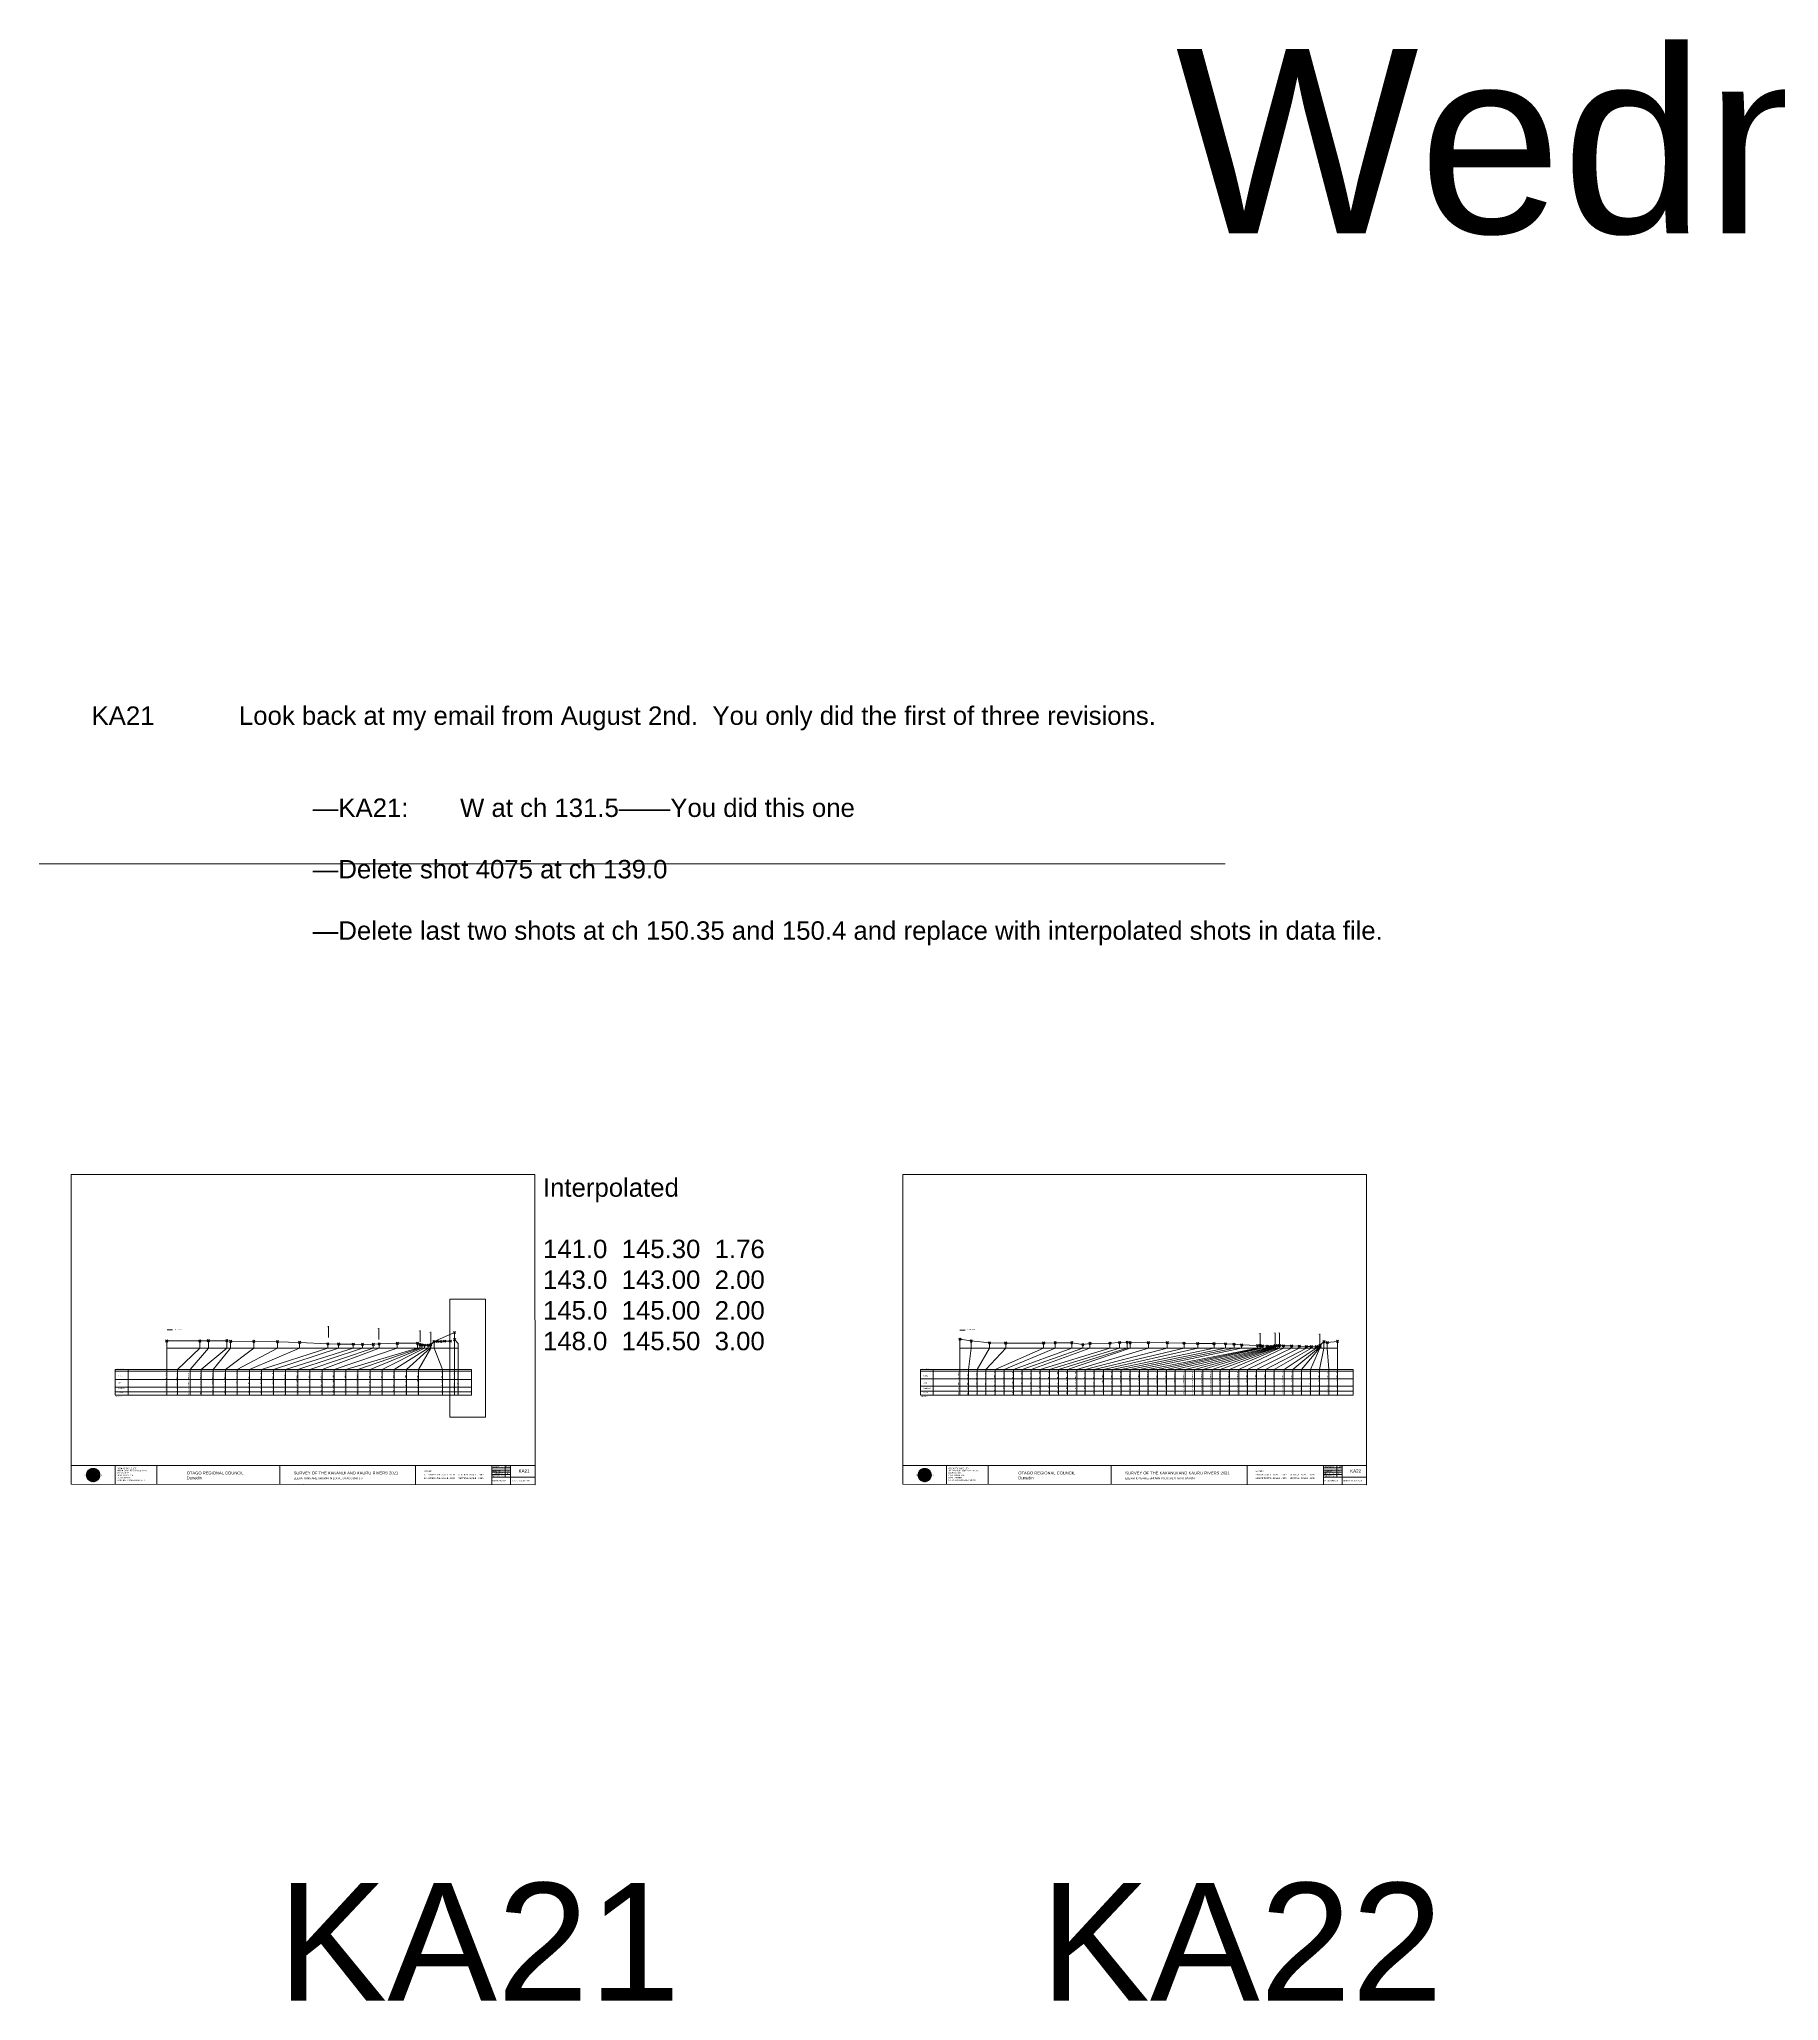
# Model space of a CAD drawing. Header units: millimetres. Extents: x -4102225 to 9709717, y -15023097 to 2258209.
# Drawn here: x -2900030 to -1955919, y -212675 to 852398 of the extents above; entities that cross this region are included whole.
import ezdxf

# ---------------------------------------------------------------- set-up
doc = ezdxf.new("R2010")
doc.units = ezdxf.units.MM
doc.header["$PDMODE"] = 35
doc.header["$PDSIZE"] = 600
doc.layers.get('0').update_dxf_attribs({"lineweight": 0})
doc.layers.add('geo', color=7, linetype='Continuous', lineweight=0)
doc.styles.get("Standard").update_dxf_attribs({"font": 'arial.ttf'})

# ---------------------------------------------------------------- blocks, each defined once
blk = doc.blocks.new('Geomatics_Circle_SPT')
at = {"layer": 'geo', "color": 2, "linetype": 'Continuous', "lineweight": 0}
for p, q in [((0, 25.2), (-25.2, 0)), ((-24.7, 4.9), (-4.9, 24.7)), ((-24.7, -4.9), (4.9, 24.7)), ((4.9, -24.7), (-24.7, 4.9)), ((-24.7, 0), (0, -24.7)), ((-9.7, 23.3), (-23.3, 9.6)), ((9.7, 23.3), (-23.3, -9.7)), ((-23.3, 9.7), (9.7, -23.3)), ((-21, 14), (-14, 21)), ((-21, -14), (14, 21)), ((14, -21), (-21, 14)), ((0, 0), (-17.8, 17.8)), ((0, 0), (-17.8, -17.8)), ((-14, 21), (21, -14)), ((21, 14), (-14, -21)), ((23.3, -9.7), (-9.7, 23.3)), ((-9.7, -23.3), (23.3, 9.7)), ((-4.9, 24.7), (24.7, -4.9)), ((24.7, 4.9), (-4.9, -24.7)), ((25.2, 0), (0, 25.2)), ((0, 0), (17.8, 17.8)), ((0, 0), (17.8, -17.8)), ((0, -24.8), (25.2, 0)), ((4.9, 24.7), (24.7, 4.9)), ((23.3, 9.7), (9.7, 23.3)), ((14, 21), (21, 14)), ((17.8, 18.1), (17.8, 18.1)), ((-4.9, -24.7), (-24.7, -4.9)), ((-23.3, -9.7), (-9.7, -23.3)), ((-14, -21), (-21, -14)), ((-17.8, -17.8), (-17.8, -17.8)), ((24.7, -4.9), (4.9, -24.7)), ((4.9, -24.7), (4.9, -24.7)), ((9.7, -23.3), (23.3, -9.7)), ((21, -14), (14, -21)), ((18.1, -17.8), (18.1, -17.8))]:
    blk.add_line(p, q, dxfattribs=at)
at = {"layer": 'geo', "color": 1, "linetype": 'Continuous', "lineweight": 0}
for p, q in [((-25.2, 0), (9.7, 23.3)), ((-25.2, 0), (-9.6, 23.3)), ((-25.2, 0), (23.3, 9.7)), ((-25.2, 0), (-23.3, 9.7)), ((-23.3, -9.7), (-25.2, 0)), ((-9.6, -23.3), (-25.2, 0)), ((9.7, -23.3), (-25.2, 0)), ((-4.9, 24.8), (-24.7, -4.9)), ((4.9, 24.7), (-24.7, 4.9)), ((14, 21), (-24.7, -4.9)), ((-14, 21), (-24.7, 4.9)), ((21, 14), (-24.7, 4.9)), ((-21, 14), (-24.7, -4.9)), ((0, 0), (-24.7, 4.9)), ((-24.7, 4.9), (-21, -14)), ((-24.7, 4.9), (-4.9, -24.7)), ((-24.7, 4.9), (14, -21)), ((-24.7, 4.9), (-24.7, 4.9)), ((0, 0), (-24.7, -4.9)), ((-23.3, 9.7), (0, 25.2)), ((-23.3, -9.6), (0, 25.2)), ((-23.3, -9.6), (17.8, 17.8)), ((-23.3, 9.7), (-17.8, 17.9)), ((-23.3, -9.6), (-17.8, 17.9)), ((-23.3, 9.7), (17.8, 17.8)), ((-17.8, -17.8), (-23.3, 9.7)), ((0, -25.2), (-23.3, 9.7)), ((-23.3, 9.7), (17.8, -17.8)), ((-23.3, 9.7), (25.2, 0)), ((-23.3, 9.4), (-23.3, 9.4)), ((-23.3, -9.7), (25.2, 0)), ((4.9, 24.8), (-21, -14)), ((-4.9, 24.7), (-21, 14)), ((14, 21), (-21, 14)), ((-14, 21), (-21, -14)), ((0, 0), (-21, 14)), ((-21, 14), (-14, -21)), ((-21, 14), (4.9, -24.7)), ((-21, 14), (-21, 14)), ((24.7, 4.9), (-21, 14)), ((0, 0), (-21, -14)), ((-17.9, 17.6), (-17.9, 17.6)), ((-17.8, 17.8), (9.7, 23.3)), ((-17.8, 17.8), (-9.6, 23.3)), ((-17.8, -17.8), (9.7, 23.3)), ((-17.8, -17.8), (-9.7, 23.3)), ((-9.7, -23.3), (-17.8, 17.8)), ((-17.8, 17.8), (9.7, -23.3)), ((-17.8, 17.8), (23.3, -9.6)), ((-17.8, 17.8), (23.3, 9.7)), ((-17.8, -17.8), (23.3, 9.7)), ((4.9, 24.7), (-14, 21)), ((-4.9, 24.7), (-14, -20.9)), ((0, 0), (-14, 21)), ((-14, 21), (-4.9, -24.7)), ((-14, 21), (-14, 21)), ((24.7, -4.9), (-14, 21)), ((21, 14), (-14, 21)), ((-14, -21), (24.7, 4.9)), ((0, 0), (-14, -21)), ((-9.8, 23.1), (-9.8, 23.1)), ((-9.7, 23.3), (0, 25.2)), ((-9.7, 23.3), (0, -25.2)), ((-9.7, -23.3), (0, 25.2)), ((-9.6, 23.3), (17.8, -17.8)), ((-9.6, 23.3), (25.2, 0)), ((-9.6, 23.3), (17.8, 17.8)), ((-9.6, -23.3), (17.8, 17.9)), ((25.2, 0), (-9.6, -23.3)), ((0, 0), (-4.9, 24.7)), ((-4.9, 24.7), (-4.9, 24.7)), ((21, -14), (-4.9, 24.7)), ((24.8, 4.9), (-4.9, 24.7)), ((14, 21), (-4.9, 24.7)), ((-4.9, -24.7), (21, 14)), ((0, 0), (-4.9, -24.7)), ((-0.2, 25.1), (-0.2, 25.1)), ((0, 25.2), (9.7, -23.3)), ((0, 25.2), (23.3, -9.7)), ((0, 25.2), (23.3, 9.7)), ((0, 25.2), (9.7, 23.3)), ((0, 0), (4.9, 24.7)), ((0, -25.2), (9.7, 23.3)), ((0, 0), (14, 21)), ((0, 0), (21, 14)), ((23.3, 9.7), (0, -25.2)), ((0, 0), (24.8, 4.9)), ((0, 0), (4.9, -24.7)), ((0, 0), (14, -21)), ((0, 0), (21, -14)), ((0, 0), (24.8, -4.9)), ((21, 14), (4.9, 24.8)), ((14, -21), (4.9, 24.7)), ((24.7, -4.9), (4.9, 24.7)), ((4.9, 24.7), (4.9, 24.7)), ((4.9, -24.7), (14, 21)), ((4.9, -24.7), (24.7, 4.9)), ((9.4, 23.3), (9.4, 23.3)), ((9.7, 23.3), (17.8, -17.8)), ((9.7, 23.3), (25.2, 0)), ((9.7, 23.3), (17.8, 17.9)), ((17.8, 17.8), (9.7, -23.3)), ((25.2, 0), (9.7, -23.3)), ((21, -14), (14, 21)), ((24.7, 4.9), (14, 21)), ((14, 21), (14, 21)), ((14, -21), (21, 14)), ((17.6, 17.9), (17.6, 17.9)), ((17.8, 17.8), (23.3, -9.7)), ((17.8, 17.8), (23.3, 9.7)), ((23.3, 9.7), (17.8, -17.8)), ((24.7, -4.9), (21, 14)), ((21, 14), (21, 14)), ((21, -14), (24.7, 4.9)), ((23.1, 9.8), (23.1, 9.8)), ((23.3, 9.7), (25.2, 0)), ((25.2, 0), (23.3, -9.6)), ((24.7, 4.9), (24.7, 4.9)), ((25.1, 0.2), (25.1, 0.2)), ((-25.2, 0), (23.3, -9.7)), ((-25.1, -0.2), (-25.1, -0.2)), ((-24.7, -4.9), (-24.7, -4.9)), ((-24.7, -4.9), (-14, -21)), ((-24.7, -4.9), (4.9, -24.7)), ((-24.7, -4.9), (21, -14)), ((-17.8, -17.8), (-23.3, -9.7)), ((0, -25.2), (-23.3, -9.6)), ((17.8, -17.8), (-23.3, -9.6)), ((-23.1, -9.8), (-23.1, -9.8)), ((-21, -14), (24.7, -4.9)), ((-21, -14), (-21, -14)), ((-21, -14), (-4.9, -24.7)), ((-21, -14), (14, -21)), ((23.3, -9.7), (-17.8, -17.8)), ((-9.6, -23.3), (-17.8, -17.8)), ((9.7, -23.3), (-17.8, -17.8)), ((-17.6, -17.9), (-17.6, -17.9)), ((-14, -21), (21, -14)), ((-14, -21), (-14, -21)), ((-14, -21), (4.9, -24.7)), ((17.8, -17.8), (-9.7, -23.3)), ((0, -25.2), (-9.7, -23.3)), ((-9.4, -23.3), (-9.4, -23.3)), ((-4.9, -24.7), (24.7, -4.9)), ((-4.9, -24.7), (14, -21)), ((-4.9, -24.7), (-4.9, -24.7)), ((23.3, -9.6), (0, -25.2)), ((9.7, -23.3), (0, -25.2)), ((0.2, -25.1), (0.2, -25.1)), ((4.9, -24.7), (21, -14)), ((4.9, -24.7), (4.9, -24.7)), ((17.8, -17.8), (9.7, -23.3)), ((9.8, -23.1), (9.8, -23.1)), ((14, -21), (24.7, -4.9)), ((14, -21), (14, -21)), ((23.3, -9.6), (17.8, -17.8)), ((17.9, -17.6), (17.9, -17.6)), ((21, -14), (21, -14)), ((23.3, -9.4), (23.3, -9.4)), ((24.7, -4.9), (24.7, -4.9))]:
    blk.add_line(p, q, dxfattribs=at)
at = {"layer": 'geo', "color": 114, "linetype": 'Continuous', "lineweight": 0}
for p, q in [((17.9, 17.8), (-25.2, 0)), ((-24.7, 4.9), (14, 21)), ((-24.7, -4.9), (21, 14)), ((-14, -21), (-24.7, 4.9)), ((9.7, 23.3), (-23.3, 9.7)), ((0, 0), (-23.3, 9.7)), ((-23.3, 9.7), (-9.7, -23.3)), ((0, 0), (-23.3, -9.7)), ((-4.9, -24.7), (-21, 14)), ((-20.9, 14), (4.9, 24.7)), ((24.8, 4.9), (-20.9, -14)), ((0, 25.2), (-17.8, 17.8)), ((-17.8, 17.8), (0, -25.2)), ((-14, 21), (-4.9, 24.7)), ((4.9, -24.7), (-14, 21)), ((0, 0), (-9.7, 23.3)), ((0, 0), (-9.7, -23.3)), ((-4.9, 24.7), (14, -21)), ((17.8, -17.8), (0, 25.2)), ((0, 0), (9.7, 23.3)), ((0, 0), (23.3, 9.7)), ((0, 0), (9.7, -23.3)), ((0, 0), (23.3, -9.7)), ((4.9, 24.7), (21, -14)), ((23.3, -9.7), (9.7, 23.3)), ((14, 21), (24.7, -4.9)), ((25.2, 0), (17.8, 17.8)), ((21, 14), (24.7, 4.9)), ((-25.2, 0), (-17.8, -17.8)), ((-21, -14), (-24.7, -4.9)), ((-17.8, -17.8), (25.2, 0)), ((24.8, -4.9), (-14, -21)), ((-9.6, -23.3), (23.3, -9.7)), ((21, -14), (-4.9, -24.8)), ((0, -25.2), (17.9, -17.8)), ((14, -21), (4.9, -24.8))]:
    blk.add_line(p, q, dxfattribs=at)
at = {"layer": 'geo', "color": 250, "linetype": 'Continuous', "lineweight": 0}
for p, q in [((0, 0), (-25.2, 0)), ((24.7, 4.9), (-24.7, 4.9)), ((-24.7, 4.9), (-24.7, -4.9)), ((-23.3, 9.7), (23.3, 9.7)), ((-23.3, 9.7), (-23.3, 9.7)), ((-23.3, -9.7), (-23.3, 9.7)), ((21, 14), (-21, 14)), ((-21, 14), (-21, -14)), ((-17.8, 17.8), (17.8, 17.8)), ((-17.8, -17.8), (-17.8, 17.8)), ((-14, 21), (-14, 21)), ((14, 21), (-14, 21)), ((-14, 20.9), (-14, -21)), ((-9.7, 23.3), (9.7, 23.3)), ((-9.7, -23.3), (-9.7, 23.3)), ((-4.9, 24.7), (4.9, 24.7)), ((-4.9, 24.7), (-4.9, -24.7)), ((0, 0), (0, 25.2)), ((0, 0), (0, -25.2)), ((0, 0), (25.2, 0)), ((4.9, 24.7), (4.9, -24.7)), ((9.7, -23.3), (9.7, 23.3)), ((14, 21), (14, -21)), ((17.8, -17.8), (17.8, 17.8)), ((21, 14), (21, 14)), ((21, -14), (21, 14)), ((23.3, 9.7), (23.3, -9.7)), ((24.7, 4.9), (24.7, 4.9)), ((24.7, -4.9), (24.7, 4.9)), ((-24.7, -4.9), (24.7, -4.9)), ((23.3, -9.7), (-23.3, -9.7)), ((-21, -14), (21, -14)), ((17.8, -17.8), (-17.8, -17.8)), ((-14, -21), (14, -21)), ((9.7, -23.3), (-9.7, -23.3)), ((-4.9, -24.7), (4.9, -24.7))]:
    blk.add_line(p, q, dxfattribs=at)
blk = doc.blocks.new('GeomaticsNZ TITLE BLOCK')
at = {"color": 7, "linetype": 'Continuous', "lineweight": 0}
for p, q in [((0, 95), (0, 1579)), ((0, 1579), (2363, 1579)), ((2363, 1579), (2364, 95)), ((2364, 95), (0, 95)), ((0, 95), (0, 0)), ((0, 0), (2364, -4)), ((16, 95), (2364, 95)), ((224, 95), (224, 0)), ((2364, 95), (383, 95)), ((436, 95), (436, -1)), ((1063, 95), (1063, -2)), ((1755, 95), (1755, -3)), ((2144, 95), (2144, -3)), ((2144, 82), (2239, 82)), ((2144, 71), (2239, 71)), ((2144, 60), (2239, 60)), ((2144, 49), (2239, 49)), ((2144, 35), (2364, 35)), ((2212, 95), (2212, 36)), ((2239, 95), (2239, -3)), ((2364, -4), (2364, 95))]:
    blk.add_line(p, q, dxfattribs=at)
at = {"color": 7, "linetype": 'Continuous', "lineweight": 0, "xscale": 1.36, "yscale": 1.36, "zscale": 1.36}
blk.add_blockref('Geomatics_Circle_SPT', (112, 46), dxfattribs=at)
at = {"color": 7, "linetype": 'Continuous', "lineweight": 0}
for s, p in [('PK&RR', (2213, 85)), ('ST', (2220, 64)), ('PK', (2220, 51))]:
    blk.add_text(s, height=5, dxfattribs=at).set_placement(p)
at = {"color": 7, "linetype": 'Continuous', "lineweight": 0, "attachment_point": 1}
for s, width, heights, insert, char_height in [('{\\C256;Geomatics N.Z. LTD                   }', 125.08, [15.8], (69, 50), 7), ('{\\C256;GEOMATICS N.Z. LTD                   \\PTELEPHONE:  M 021 023 6 00 55;\\PPO BOX 2177\\PSOUTH DUNEDIN\\PDUNEDIN 9044\\PEmail: geomaticsnz@gmail.com}', 3535.73, [94.7], (234, 83), 7), ('{\\C256;OTAGO REGIONAL COUNCIL\\PDunedin}', 3535.73, [0], (589, 64), 15), ('{\\C256;SURVEY OF THE KAKANUI AND KAURU RIVERS 2021}', 3535.73, [0], (1134, 64), 15), ('{\\C256;ELEVATIONS ARE SHOWN IN LOCAL OTAGO DATUM}', 3535.73, [0], (1134, 35), 10), ('{\\C256;Surveyed by:}', 3535.73, [0], (2145, 92), 7), ('{\\C256;Checked by:}', 3535.73, [0], (2145, 59), 7), ('{\\C256;Approved by:}', 3535.73, [0], (2145, 46), 7), ('{\\C256;JOB No 0032021}', 3535.73, [0], (2145, 21), 7), ('{\\C256;Drawn by:}', 3535.73, [0], (2146, 70), 7), ('{\\C256;Drawn:16-JUNE-2021}', 3535.73, [0], (2245, 21), 7)]:
    blk.add_mtext_dynamic_manual_height_columns(s, width=width, gutter_width=159, heights=heights, dxfattribs=dict(at, insert=insert, char_height=char_height))
blk = doc.blocks.new('A$Cb97534b7')
at = {"color": 5, "linetype": 'Continuous', "lineweight": 0}
blk.add_text('Wednesday, 11 August 2021 6:33:23 AM', height=100000, dxfattribs=at).set_placement((0, 29400))

msp = doc.modelspace()

# ---------------------------------------------------------------- linework, layer by layer
at = {"linetype": 'Continuous', "lineweight": 0}
for p, q in [((-2900030.078, 404681.521), (-2256308.005, 404681.521)), ((-2685723.544, 145310), (-2683963.544, 145310)), ((-2683963.544, 145310), (-2683963.544, 145386.334)), ((-2683963.544, 145386.334), (-2683963.544, 145220.438)), ((-2683963.544, 145310), (-2681963.544, 145310)), ((-2681963.544, 145441.821), (-2679963.544, 145441.821)), ((-2679963.544, 145441.821), (-2679963.544, 145576.788)), ((-2679963.544, 145576.788), (-2679963.544, 145260.44)), ((-2679963.544, 145260.44), (-2679963.544, 145441.821)), ((-2679963.544, 145441.821), (-2676963.544, 145441.821)), ((-2676963.544, 144880.783), (-2676963.544, 145912.975)), ((-2676963.544, 145912.975), (-2676963.544, 145441.821)), ((-2676963.544, 145441.821), (-2676963.544, 144880.783))]:
    msp.add_line(p, q, dxfattribs=at)
at = {"color": 1, "lineweight": 0}
for p, q in [((-2830644.988, 151589.697), (-2827738.258, 151589.697)), ((-2400336.086, 151452.705), (-2397429.355, 151452.705))]:
    msp.add_line(p, q, dxfattribs=at)
at = {"color": 7, "lineweight": 0}
for p, q in [((-2743041.737, 147411.587), (-2743041.737, 153590.491)), ((-2715640.699, 146319.207), (-2715640.699, 152498.111)), ((-2693231.355, 145047.486), (-2693231.355, 151226.39)), ((-2687577.085, 144306.738), (-2687577.085, 150485.642)), ((-2237404.924, 143657.775), (-2237404.924, 149836.679)), ((-2229205.907, 143826.614), (-2229205.907, 150005.518)), ((-2226802.633, 143815.745), (-2226802.633, 149994.649)), ((-2204952.258, 143345.541), (-2204952.258, 149524.445)), ((-2858743.812, 130000), (-2858743.812, 129453.037)), ((-2851841.47, 130000), (-2851841.47, 116175.74)), ((-2665407.48, 130000), (-2665407.48, 116175.74)), ((-2421792.794, 130000), (-2421792.794, 129453.037)), ((-2414890.452, 130000), (-2414890.452, 116175.74)), ((-2186839.077, 130000), (-2186839.077, 116175.74)), ((-2882713.1, 112002.604), (-2882713.1, 111455.641))]:
    msp.add_line(p, q, dxfattribs=at)
for p, q in [((-2674669.723, 150200), (-2674669.723, 116175.74)), ((-2812875.043, 141702.932), (-2824952.501, 130000)), ((-2808213.372, 141702.932), (-2818190.945, 130000)), ((-2812875.043, 145523), (-2812875.043, 141702.932)), ((-2798195.904, 141702.932), (-2812170.382, 130000)), ((-2808213.372, 145723), (-2808213.372, 141702.932)), ((-2796141.63, 141702.932), (-2805626.028, 130000)), ((-2783587.609, 141702.932), (-2798870.806, 130000)), ((-2798195.904, 145772), (-2798195.904, 141702.932)), ((-2796141.63, 145412), (-2796141.63, 141702.932)), ((-2770714.531, 141702.932), (-2792548.951, 130000)), ((-2758710.14, 141702.932), (-2785985.705, 130000)), ((-2783587.609, 145362), (-2783587.609, 141702.932)), ((-2743377.668, 141702.932), (-2779403.43, 130000)), ((-2737563.328, 141702.932), (-2772821.159, 130000)), ((-2770714.531, 145152), (-2770714.531, 141702.932)), ((-2729595.887, 141702.932), (-2766338.717, 130000)), ((-2724604.77, 141702.932), (-2759709.517, 130000)), ((-2758710.14, 144811), (-2758710.14, 141702.932)), ((-2718719.004, 141702.932), (-2753099.989, 130000)), ((-2715527.558, 141702.932), (-2746509.455, 130000)), ((-2743377.668, 144031), (-2743377.668, 141702.932)), ((-2705699.118, 141702.932), (-2740005.672, 130000)), ((-2737563.328, 143921), (-2737563.328, 141702.932)), ((-2694725.152, 141702.932), (-2733659.274, 130000)), ((-2729595.887, 143851), (-2729595.887, 141702.932)), ((-2693426.692, 141702.932), (-2727107.14, 130000)), ((-2724604.77, 143731), (-2724604.77, 141702.932)), ((-2692461.659, 141702.932), (-2720384.985, 130000)), ((-2718719.004, 143791), (-2718719.004, 141702.932)), ((-2715527.558, 144040), (-2715527.558, 141702.932)), ((-2690915.551, 141702.932), (-2713879.529, 130000)), ((-2688979.595, 141702.932), (-2707433.181, 130000)), ((-2705699.118, 144320), (-2705699.118, 141702.932)), ((-2687876.593, 141702.932), (-2700720.954, 130000)), ((-2694725.152, 144320), (-2694725.152, 141702.932)), ((-2687520.636, 141702.932), (-2694136.92, 130000)), ((-2693426.692, 143750), (-2693426.692, 141702.932)), ((-2692461.659, 143430), (-2692461.659, 141702.932)), ((-2690915.551, 143300), (-2690915.551, 141702.932)), ((-2688979.595, 143310), (-2688979.595, 141702.932)), ((-2687876.593, 143300), (-2687876.593, 141702.932)), ((-2687520.636, 143560), (-2687520.636, 141702.932)), ((-2685723.544, 145310), (-2685723.544, 141702.932)), ((-2685723.544, 141702.932), (-2681255.117, 130000)), ((-2394260.204, 141702.932), (-2395721.222, 130000)), ((-2394260.204, 145577), (-2394260.204, 141702.932)), ((-2384274.192, 141702.932), (-2391052.069, 130000)), ((-2375459.163, 141702.932), (-2386194.547, 130000)), ((-2384274.192, 144577), (-2384274.192, 141702.932)), ((-2354930.457, 141702.932), (-2381148.92, 130000)), ((-2348641.497, 141702.932), (-2376315.775, 130000)), ((-2375459.163, 144447), (-2375459.163, 141702.932)), ((-2339575.777, 141702.932), (-2371237.374, 130000)), ((-2333622.327, 141702.932), (-2366556.921, 130000)), ((-2329755.074, 141702.932), (-2361578.966, 130000)), ((-2318921.627, 141702.932), (-2356737.993, 130000)), ((-2354930.457, 144448), (-2354930.457, 141702.932)), ((-2313683.075, 141702.932), (-2351747.585, 130000)), ((-2348641.497, 144618), (-2348641.497, 141702.932)), ((-2309578.65, 141702.932), (-2346873.151, 130000)), ((-2307938.407, 141702.932), (-2341958.759, 130000)), ((-2339575.777, 144648), (-2339575.777, 141702.932)), ((-2298062.441, 141702.932), (-2336964.462, 130000)), ((-2333622.327, 143698), (-2333622.327, 141702.932)), ((-2287813.947, 141702.932), (-2332286.458, 130000)), ((-2329755.074, 144268), (-2329755.074, 141702.932)), ((-2278695.85, 141702.932), (-2327487.179, 130000)), ((-2271261.732, 141702.932), (-2322425.147, 130000)), ((-2318921.627, 144378), (-2318921.627, 141702.932)), ((-2262435.144, 141702.932), (-2317791.043, 130000)), ((-2313683.075, 144748), (-2313683.075, 141702.932)), ((-2256190.24, 141702.932), (-2312828.09, 130000)), ((-2309578.65, 144938), (-2309578.65, 141702.932)), ((-2307938.407, 144618), (-2307938.407, 141702.932)), ((-2251579.498, 141702.932), (-2307936.878, 130000)), ((-2247435.199, 141702.932), (-2302956.357, 130000)), ((-2238856.05, 141702.932), (-2298181.975, 130000)), ((-2298062.441, 144669), (-2298062.441, 141702.932)), ((-2237401.404, 141702.932), (-2293155.657, 130000)), ((-2236188.938, 141702.932), (-2288149.341, 130000)), ((-2287813.947, 144619), (-2287813.947, 141702.932)), ((-2233663.132, 141702.932), (-2283539.485, 130000)), ((-2278695.85, 144399), (-2278695.85, 141702.932)), ((-2232209.682, 141702.932), (-2278059.963, 130000)), ((-2230853.188, 141702.932), (-2273065.966, 130000)), ((-2271261.732, 144239), (-2271261.732, 141702.932)), ((-2229697.017, 141702.932), (-2268500.006, 130000)), ((-2229123.909, 141702.932), (-2263359.141, 130000)), ((-2262435.144, 144119), (-2262435.144, 141702.932)), ((-2227859.666, 141702.932), (-2258999.687, 130000)), ((-2256190.24, 143999), (-2256190.24, 141702.932)), ((-2226803.872, 141702.932), (-2253982.202, 130000)), ((-2251579.498, 143839), (-2251579.498, 141702.932)), ((-2224757.541, 141702.932), (-2248923.588, 130000)), ((-2247435.199, 143439), (-2247435.199, 141702.932)), ((-2220314.699, 141702.932), (-2244317.37, 130000)), ((-2216136.095, 141702.932), (-2239341.013, 130000)), ((-2238856.05, 143039), (-2238856.05, 141702.932)), ((-2237401.404, 142979), (-2237401.404, 141702.932)), ((-2236188.938, 142889), (-2236188.938, 141702.932)), ((-2212269.203, 141702.932), (-2234570.291, 130000)), ((-2233663.132, 142679), (-2233663.132, 141702.932)), ((-2232209.682, 142479), (-2232209.682, 141702.932)), ((-2230853.188, 142459), (-2230853.188, 141702.932)), ((-2209556.936, 141702.932), (-2229717.314, 130000)), ((-2229697.017, 142690), (-2229697.017, 141702.932)), ((-2229123.909, 142990), (-2229123.909, 141702.932)), ((-2227859.666, 143110), (-2227859.666, 141702.932)), ((-2226803.872, 143100), (-2226803.872, 141702.932)), ((-2224757.541, 142950), (-2224757.541, 141702.932)), ((-2206947.753, 141702.932), (-2224415.354, 130000)), ((-2220314.699, 142870), (-2220314.699, 141702.932)), ((-2205740.716, 141702.932), (-2219690.955, 130000)), ((-2216136.095, 142790), (-2216136.095, 141702.932)), ((-2205189.31, 141702.932), (-2214966.553, 130000)), ((-2212269.203, 142560), (-2212269.203, 141702.932)), ((-2204945.622, 141702.932), (-2210027.402, 130000)), ((-2209556.936, 142540), (-2209556.936, 141702.932)), ((-2206947.753, 142450), (-2206947.753, 141702.932)), ((-2205740.716, 142530), (-2205740.716, 141702.932)), ((-2202788.496, 141702.932), (-2205141.941, 130000)), ((-2204946.31, 143070), (-2204946.31, 141702.932)), ((-2204945.622, 142590), (-2204945.622, 141702.932)), ((-2202788.496, 145250), (-2202788.496, 141702.932)), ((-2200942.926, 144720), (-2200942.926, 141702.932)), ((-2200942.926, 141702.932), (-2200149.111, 130000)), ((-2195425.036, 145360), (-2195425.036, 116175.74)), ((-2824952.501, 130000), (-2824952.501, 116175.74)), ((-2818190.945, 130000), (-2818190.945, 116175.74)), ((-2812170.382, 130000), (-2812170.382, 116175.74)), ((-2805626.028, 130000), (-2805626.028, 116175.74)), ((-2798870.806, 130000), (-2798870.806, 116175.74)), ((-2792548.951, 130000), (-2792548.951, 116175.74)), ((-2785985.705, 130000), (-2785985.705, 116175.74)), ((-2779403.43, 130000), (-2779403.43, 116175.74)), ((-2772821.159, 130000), (-2772821.159, 116175.74)), ((-2766338.717, 130000), (-2766338.717, 116175.74)), ((-2759709.517, 130000), (-2759709.517, 116175.74)), ((-2753099.989, 130000), (-2753099.989, 116175.74)), ((-2746509.455, 130000), (-2746509.455, 116175.74)), ((-2740005.672, 130000), (-2740005.672, 116175.74)), ((-2733659.274, 130000), (-2733659.274, 116175.74)), ((-2727107.14, 130000), (-2727107.14, 116175.74)), ((-2720384.985, 130000), (-2720384.985, 116175.74)), ((-2713879.529, 130000), (-2713879.529, 116175.74)), ((-2707433.181, 130000), (-2707433.181, 116175.74)), ((-2700720.954, 130000), (-2700720.954, 116175.74)), ((-2694136.92, 130000), (-2694136.92, 116175.74)), ((-2681255.117, 130000), (-2681255.117, 116175.74)), ((-2395721.222, 130000), (-2395721.222, 116175.74)), ((-2391052.069, 130000), (-2391052.069, 116175.74)), ((-2386194.547, 130000), (-2386194.547, 116175.74)), ((-2381148.92, 130000), (-2381148.92, 116175.74)), ((-2376315.775, 130000), (-2376315.775, 116175.74)), ((-2371237.374, 130000), (-2371237.374, 116175.74)), ((-2366556.921, 130000), (-2366556.921, 116175.74)), ((-2361578.966, 130000), (-2361578.966, 116175.74)), ((-2356737.993, 130000), (-2356737.993, 116175.74)), ((-2351747.585, 130000), (-2351747.585, 116175.74)), ((-2346873.151, 130000), (-2346873.151, 116175.74)), ((-2341958.759, 130000), (-2341958.759, 116175.74)), ((-2336964.462, 130000), (-2336964.462, 116175.74)), ((-2332286.458, 130000), (-2332286.458, 116175.74)), ((-2327487.179, 130000), (-2327487.179, 116175.74)), ((-2322425.147, 130000), (-2322425.147, 116175.74)), ((-2317791.043, 130000), (-2317791.043, 116175.74)), ((-2312828.09, 130000), (-2312828.09, 116175.74)), ((-2307936.878, 130000), (-2307936.878, 116175.74)), ((-2302956.357, 130000), (-2302956.357, 116175.74)), ((-2298181.975, 130000), (-2298181.975, 116175.74)), ((-2293155.657, 130000), (-2293155.657, 116175.74)), ((-2288149.341, 130000), (-2288149.341, 116175.74)), ((-2283539.485, 130000), (-2283539.485, 116175.74)), ((-2278059.963, 130000), (-2278059.963, 116175.74)), ((-2273065.966, 130000), (-2273065.966, 116175.74)), ((-2268500.006, 130000), (-2268500.006, 116175.74)), ((-2263359.141, 130000), (-2263359.141, 116175.74)), ((-2258999.687, 130000), (-2258999.687, 116175.74)), ((-2253982.202, 130000), (-2253982.202, 116175.74)), ((-2248923.588, 130000), (-2248923.588, 116175.74)), ((-2244317.37, 130000), (-2244317.37, 116175.74)), ((-2239341.013, 130000), (-2239341.013, 116175.74)), ((-2234570.291, 130000), (-2234570.291, 116175.74)), ((-2229717.314, 130000), (-2229717.314, 116175.74)), ((-2224415.354, 130000), (-2224415.354, 116175.74)), ((-2219690.955, 130000), (-2219690.955, 116175.74)), ((-2214966.553, 130000), (-2214966.553, 116175.74)), ((-2210027.402, 130000), (-2210027.402, 116175.74)), ((-2205141.941, 130000), (-2205141.941, 116175.74)), ((-2200149.111, 130000), (-2200149.111, 116175.74))]:
    msp.add_line(p, q)
at = {"lineweight": 0}
for p, q in [((-2830863.178, 145573), (-2830863.178, 116175.74)), ((-2830863.178, 141702.932), (-2672598.137, 141702.932)), ((-2400336.086, 146547), (-2400336.086, 116175.74)), ((-2400336.086, 141702.932), (-2195425.036, 141702.932))]:
    msp.add_line(p, q, dxfattribs=at)
at = {"color": 1, "linetype": 'Continuous', "lineweight": 0}
for p, q in [((-2681963.544, 145074.866), (-2681963.544, 145441.821)), ((-2681963.544, 145310), (-2681963.544, 145074.866))]:
    msp.add_line(p, q, dxfattribs=at)
at = {"color": 1}
msp.add_line((-2204945.622, 143069.716), (-2204945.622, 142590), dxfattribs=at)
at = {"color": 7, "lineweight": 0, "transparency": 33554687}
for p, q in [((-2858743.812, 130000), (-2665407.48, 130000)), ((-2858743.812, 129453.037), (-2858743.812, 116302.518)), ((-2858743.812, 129153.568), (-2665407.48, 129153.568)), ((-2421792.794, 130000), (-2186839.077, 130000)), ((-2421792.794, 129453.037), (-2421792.794, 116302.518)), ((-2421792.794, 129153.568), (-2186839.077, 129153.568)), ((-2858743.812, 124611.483), (-2665407.48, 124611.483)), ((-2858743.812, 120550.34), (-2665407.48, 120550.34)), ((-2858743.812, 117976.878), (-2665407.48, 117976.878)), ((-2421792.794, 125031.475), (-2186839.077, 125031.475)), ((-2421792.794, 120970.333), (-2186839.077, 120970.333)), ((-2421792.794, 118366.063), (-2186839.077, 118366.063)), ((-2882713.1, 111455.641), (-2882713.1, 98305.122)), ((-2858743.812, 116175.74), (-2665407.48, 116175.74)), ((-2421792.794, 116175.74), (-2186839.077, 116175.74))]:
    msp.add_line(p, q, dxfattribs=at)
at = {"linetype": 'Continuous', "lineweight": 0}
msp.add_lwpolyline([(-2677169.307, 168361.62), (-2657752.632, 168361.62), (-2657752.632, 104126.493), (-2677169.307, 104126.493)], close=True, dxfattribs=at)
at = {"color": 1}
for points in [[(-2830863.178, 145573), (-2812875.043, 145573), (-2808213.372, 145723), (-2798195.904, 145723), (-2796141.63, 145412), (-2783587.609, 145362), (-2770714.531, 145152), (-2758710.14, 144811), (-2743377.668, 144031), (-2737563.328, 143921), (-2729595.887, 143851), (-2724604.77, 143731), (-2718719.004, 143791), (-2715527.558, 144040), (-2705699.118, 144320), (-2694725.152, 144320), (-2693426.692, 143750), (-2692461.659, 143430), (-2690915.551, 143300), (-2688979.595, 143310), (-2687876.593, 143310), (-2687520.636, 143560), (-2685723.544, 145310), (-2674669.723, 150200)], [(-2400336.086, 146547), (-2394260.204, 145577), (-2384274.192, 144577), (-2375459.163, 144447), (-2354930.457, 144448), (-2348641.497, 144618), (-2339575.777, 144648), (-2333622.327, 143698), (-2329755.074, 144268), (-2318921.627, 144378), (-2313683.075, 144748), (-2309578.65, 144938), (-2307938.407, 144618), (-2298062.441, 144669), (-2287813.947, 144619), (-2278695.85, 144399), (-2271261.732, 144239), (-2262435.144, 144119), (-2256190.24, 143999), (-2251579.498, 143839), (-2247435.199, 143439), (-2238856.05, 143039), (-2237401.404, 142979), (-2236188.938, 142889), (-2233663.132, 142679), (-2232209.682, 142479), (-2230853.188, 142459), (-2229697.017, 142690), (-2229123.909, 142990), (-2227859.666, 143110), (-2226803.872, 143100), (-2224757.541, 142950), (-2220314.699, 142870), (-2216136.095, 142790), (-2212269.203, 142560), (-2209556.936, 142540), (-2206947.753, 142450), (-2205740.716, 142530), (-2204945.622, 142590), (-2204945.622, 142590)], [(-2204945.622, 143069.716), (-2202788.496, 145250), (-2200942.926, 144720), (-2195425.036, 145360)]]:
    msp.add_lwpolyline(points, dxfattribs=at)
for points in [[(-2674575.291, 146310), (-2672598.137, 144191.594), (-2672598.137, 141702.932), (-2672598.137, 116175.74)], [(-2205189.31, 141702.932), (-2205189.31, 142244.105), (-2204945.622, 142590)]]:
    msp.add_lwpolyline(points)
at = {"color": 7, "lineweight": 0}
for p in [(-2674669.723, 150200), (-2830863.178, 145573), (-2812875.043, 145523), (-2808213.372, 145723), (-2798195.904, 145772), (-2796141.63, 145412), (-2783587.609, 145362), (-2770714.531, 145152), (-2758710.14, 144811), (-2743377.668, 144031), (-2737563.328, 143921), (-2729595.887, 143851), (-2724604.77, 143731), (-2718719.004, 143791), (-2715527.558, 144040), (-2705699.118, 144320), (-2694725.152, 144320), (-2693426.692, 143750), (-2692461.659, 143430), (-2690915.551, 143300), (-2688979.595, 143310), (-2687876.593, 143300), (-2687520.636, 143560), (-2685723.544, 145310), (-2674575.291, 146310)]:
    msp.add_point(p, dxfattribs=at)
at = {"color": 1, "lineweight": 0}
for p in [(-2683963.544, 145310), (-2681963.544, 145310), (-2679963.544, 145441.821), (-2676963.544, 145441.821)]:
    msp.add_point(p, dxfattribs=at)
at = {"color": 32, "lineweight": 0, "true_color": 0xcd6928}
for p in [(-2400336.086, 146547), (-2394260.204, 145577), (-2384274.192, 144577), (-2375459.163, 144447), (-2354930.457, 144448), (-2348641.497, 144618), (-2339575.777, 144648), (-2333622.327, 143698), (-2329755.074, 144268), (-2318921.627, 144378), (-2313683.075, 144748), (-2309578.65, 144938), (-2307938.407, 144618), (-2298062.441, 144669), (-2287813.947, 144619), (-2278695.85, 144399), (-2271261.732, 144239), (-2262435.144, 144119), (-2256190.24, 143999), (-2251579.498, 143839), (-2247435.199, 143439), (-2238856.05, 143039), (-2237401.404, 142979), (-2233663.132, 142679), (-2232209.682, 142479), (-2230853.188, 142459), (-2229697.017, 142690), (-2229123.909, 142990), (-2227859.666, 143110), (-2226803.872, 143100), (-2224757.541, 142950), (-2220314.699, 142870), (-2216136.095, 142790), (-2212269.203, 142560), (-2209556.936, 142540), (-2206947.753, 142450), (-2205740.716, 142530), (-2204946.31, 143070), (-2204945.622, 142590), (-2202788.496, 145250), (-2200942.926, 144720), (-2195425.036, 145360)]:
    msp.add_point(p, dxfattribs=at)
at = {"color": 3, "lineweight": 0}
msp.add_point((-2236188.938, 142889), dxfattribs=at)

# ---------------------------------------------------------------- block references
msp.add_blockref('A$Cb97534b7', (-2283220.414, 717675.265))
at = {"color": 7, "lineweight": 0, "xscale": 106.5053773992074, "yscale": 106.5053773992074, "zscale": 106.5053773992074}
for p in [(-2882713.1, 67876.527), (-2431391.343, 67876.527)]:
    msp.add_blockref('GeomaticsNZ TITLE BLOCK', p, dxfattribs=at)

# ---------------------------------------------------------------- texts
at = {"color": 7, "lineweight": 0, "transparency": 33554687}
for s, height, p in [('Ground Level', 473.07414, (-2826452.657, 151589.697)), ('Ground Level', 473.07414, (-2396143.754, 151452.705)), ('DATUM 130.00', 473.07414, (-2858810.749, 130135.982)), ('DATUM 130.00', 473.07414, (-2421859.731, 130135.982)), ('Ground Level', 473.07414, (-2857351.525, 119738.63)), ('Chainage', 473.0741, (-2857349.267, 117414.494)), ('Easting', 473.0741, (-2857368.628, 122527.941)), ('Northing', 473.0741, (-2857299.745, 126387.343)), ('Ground Level', 473.07414, (-2420400.508, 119738.63)), ('Chainage', 473.0741, (-2420398.249, 117414.494)), ('Easting', 473.0741, (-2420417.611, 122527.941)), ('Northing', 473.0741, (-2420348.727, 126387.343)), ('Section KA21', 473.07414, (-2858810.759, 115257.825)), ('Section KA22', 473.07414, (-2421859.742, 115257.825))]:
    msp.add_text(s, height=height, dxfattribs=at).set_placement(p)
for s, p in [('-5.9  145.57  1428150.79  5005007.90', (-2830974.303, 116353.622)), ('12.1  145.52  1428143.61  5004996.39', (-2825362.188, 116166.178)), ('16.7  145.72  1428139.83  5004993.65', (-2818817.305, 116166.178)), ('26.8  145.77  1428131.55  5004988.01', (-2812272.423, 116155.276)), ('28.8  145.41  1428129.67  5004987.13', (-2805727.54, 116155.276)), ('41.4  145.36  1428119.13  5004980.31', (-2799182.657, 116166.872)), ('54.2  145.15  1428108.47  5004973.09', (-2792637.774, 116146.75)), ('66.3  144.81  1428098.26  5004966.77', (-2786092.891, 116149.478)), ('81.6  144.03  1428085.31  5004958.56', (-2779548.008, 116147.432)), ('87.4  143.92  1428080.52  5004955.26', (-2773003.125, 116147.432)), ('95.4  143.85  1428073.78  5004951.01', (-2766458.242, 116146.75)), ('100.4  143.73  1428069.66  5004948.19', (-2759913.36, 116099.683)), ('106.2  143.79  1428064.61  5004945.16', (-2753368.477, 116099.683)), ('109.4  144.04  1428061.22  5004944.54', (-2746823.594, 116099.683)), ('119.3  144.32  1428053.80  5004937.90', (-2740279.052, 116099.683)), ('130.2  144.32  1428044.67  5004931.81', (-2733734.169, 116099.683)), ('131.5  143.75  1428043.44  5004931.32', (-2727189.286, 116099.683)), ('132.5  143.43  1428042.53  5004930.95', (-2720644.403, 116099.683)), ('134.0  143.30  1428041.55  5004929.62', (-2714099.521, 116099.683)), ('136.0  143.31  1428041.03  5004926.90', (-2707554.638, 116099.683)), ('137.1  143.30  1428040.77  5004925.32', (-2701009.755, 116099.683)), ('137.4  143.56  1428042.65  5004922.04', (-2694464.872, 116099.683)), ('139.2  145.31  1428035.98  5004928.69', (-2681375.106, 116099.683)), ('150.3  150.20  1428028.79  5004919.46', (-2674669.723, 116175.74)), ('150.4  146.31  1428030.16  5004917.28', (-2672598.137, 116175.74))]:
    msp.add_text(s, height=500, rotation=90).set_placement(p)
at = {"lineweight": 0}
for s, p in [('-26.2   146.55  1428238.34  5004980.59', (-2400898.662, 116153.571)), ('-20.1   145.58  1428236.58  5004974.77', (-2396010.575, 116153.571)), ('-10.1   144.58  1428232.90  5004965.47', (-2391122.489, 116153.571)), (' -1.3   144.45  1428230.29  5004957.05', (-2386234.403, 116153.571)), (' 19.2   144.45  1428224.06  5004937.49', (-2381346.316, 116099.683)), (' 25.5   144.62  1428222.73  5004931.32', (-2376458.23, 116155.276)), (' 34.6   144.65  1428219.62  5004922.79', (-2371570.143, 116146.409)), (' 40.5   143.70  1428218.53  5004916.90', (-2366682.057, 116166.872)), (' 44.4   144.27  1428216.84  5004913.37', (-2361793.97, 116166.872)), (' 55.2   144.38  1428213.77  5004902.98', (-2356905.884, 116146.75)), (' 60.4   144.75  1428211.82  5004898.10', (-2352017.797, 116149.478)), (' 64.5   144.94  1428211.22  5004893.99', (-2347130.052, 116149.478)), (' 66.2   144.62  1428211.18  5004892.29', (-2342241.965, 116149.478)), (' 76.1   144.67  1428207.81  5004882.99', (-2337354.22, 116142.657)), (' 86.3   144.62  1428204.42  5004873.31', (-2332466.475, 116147.432)), (' 95.4   144.40  1428201.95  5004864.53', (-2327578.388, 116146.75)), ('102.9   144.24  1428199.39  5004857.54', (-2322690.302, 116099.683)), ('111.7   144.12  1428197.13  5004849.00', (-2317802.215, 116099.683)), ('117.9   144.00  1428195.20  5004843.06', (-2312914.129, 116099.683)), ('122.5   143.84  1428193.66  5004838.71', (-2308026.042, 116099.683)), ('126.7   143.44  1428191.64  5004835.00', (-2303137.956, 116099.683)), ('135.3   143.04  1428190.24  5004826.45', (-2298249.869, 116099.683)), ('136.7   142.98  1428190.04  5004824.99', (-2293361.783, 116099.683)), ('137.9   142.89  1428189.72  5004823.82', (-2288473.696, 116099.683)), ('140.5   142.68  1428188.80  5004821.46', (-2283585.61, 116099.683)), ('141.9   142.48  1428188.05  5004820.17', (-2278697.865, 116099.683)), ('143.3   142.46  1428187.63  5004818.88', (-2273810.119, 116099.683)), ('144.4   142.69  1428187.08  5004817.84', (-2268922.033, 116099.683)), ('145.0   142.99  1428187.08  5004817.24', (-2264034.287, 116099.683)), ('146.3   143.11  1428186.52  5004816.09', (-2259146.542, 116099.683)), ('147.3   143.10  1428187.19  5004814.78', (-2254258.455, 116099.683)), ('149.4   142.95  1428185.85  5004813.05', (-2249370.369, 116099.683)), ('153.8   142.87  1428184.75  5004808.74', (-2244482.283, 116099.683)), ('158.0   142.79  1428183.12  5004804.87', (-2239594.196, 116099.683)), ('161.9   142.56  1428182.19  5004801.11', (-2234706.11, 116099.683)), ('164.6   142.54  1428181.71  5004798.42', (-2229818.364, 116099.683)), ('167.2   142.45  1428180.67  5004796.01', (-2224930.619, 116099.683)), ('168.4   142.53  1428179.98  5004794.96', (-2220042.873, 116099.683)), ('169.2   142.59  1428179.94  5004794.14', (-2214966.553, 116175.74)), ('169.2   143.07  1428179.91  5004794.15', (-2210027.402, 116175.74)), ('171.3   145.25  1428179.30  5004792.08', (-2205378.955, 116099.683)), ('173.2   144.72  1428178.23  5004790.48', (-2200490.869, 116099.683)), ('178.7   145.36  1428176.98  5004785.09', (-2195602.782, 116099.683))]:
    msp.add_text(s, height=500, rotation=90, dxfattribs=at).set_placement(p)
at = {"color": 7, "lineweight": 0}
for s, height, p in [('SCALE :  ', 823.5746, (-2691171.44, 74514.477)), ('KA21', 1764.8028, (-2639925.273, 74083.808)), ('SCALE :  ', 823.5746, (-2239849.683, 74514.477)), ('KA22', 1764.8028, (-2188603.515, 74083.808)), ('A1 HORIZONTAL SCALE  1:400      VERTICAL SCALE   1:400 ', 823.57462, (-2691253.411, 72553.623)), ('A3 HORIZONTAL SCALE  1:800      VERTICAL SCALE   1:800', 823.57462, (-2691253.411, 70650.367)), ('A1 HORIZONTAL SCALE  1:200      VERTICAL SCALE   1:200 ', 823.57462, (-2239931.654, 72553.623)), ('A3 HORIZONTAL SCALE  1:800      VERTICAL SCALE   1:800', 823.57462, (-2239931.654, 70650.367)), ('KA21', 63996.9987, (-2770777.367, -212675.217)), ('KA22', 63996.9987, (-2356856.961, -212675.217))]:
    msp.add_text(s, height=height, dxfattribs=at).set_placement(p)
at = {"linetype": 'Continuous', "lineweight": 0, "char_height": 10000, "attachment_point": 1}
for s, insert, width in [('KA21^I^ILook back at my email from August 2nd.  You only did the first of three revisions.\\P\\P\\P^I^I^I—KA21:^IW at ch 131.5——You did this one\\P^I^I\\P^I^I^I—Delete shot 4075 at ch 139.0\\P\\P^I^I^I—Delete last two shots at ch 150.35 and 150.4 and replace with interpolated shots in data file.\\P\\P', (-2871647.438, 490124.26), 699751.35505), ('Interpolated\\P\\P141.0  145.30  1.76\\P143.0  143.00  2.00\\P145.0  145.00  2.00\\P148.0  145.50  3.00\\P', (-2626639.894, 233893.16), 124152.1146)]:
    msp.add_mtext(s, dxfattribs=dict(at, insert=insert, width=width))
at = {"color": 7, "lineweight": 0, "char_height": 500, "attachment_point": 1, "rotation": 90}
for insert in [(-2743829.523, 153048.654), (-2716428.485, 151956.274), (-2694019.141, 150684.553), (-2688364.871, 149893.05), (-2238192.71, 149294.842), (-2229993.694, 149463.682), (-2227590.419, 149452.813), (-2205740.044, 148982.608)]:
    msp.add_mtext_dynamic_manual_height_columns('W', width=4277.92851, gutter_width=12.5, heights=[0], dxfattribs=dict(at, insert=insert))

doc.saveas('drawing.dxf')
